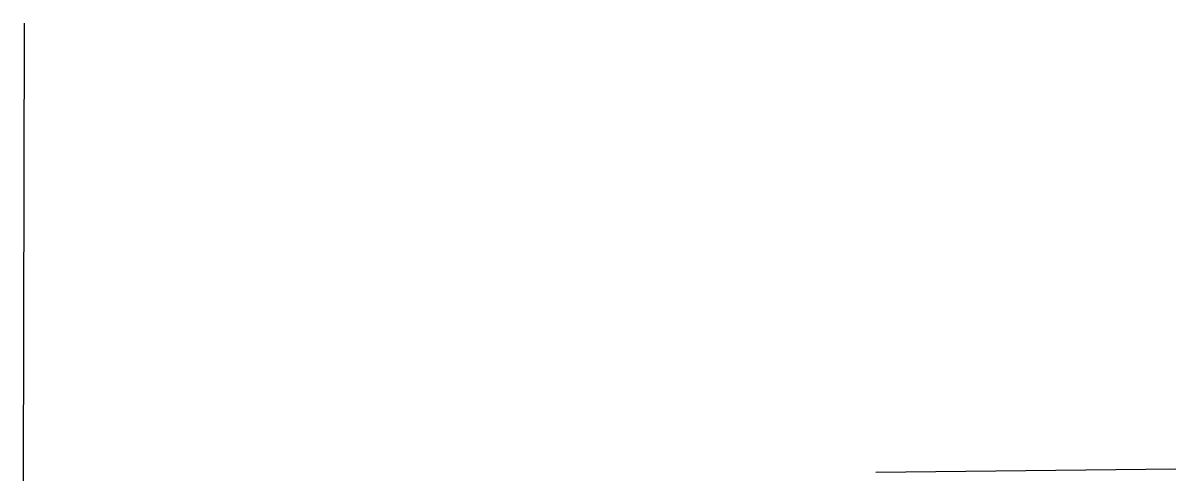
# Model space of a CAD drawing. Extents: x 8 to 373, y 3 to 148.
import ezdxf

# ---------------------------------------------------------------- set-up
doc = ezdxf.new("R2010")
doc.units = 0
doc.header["$MEASUREMENT"] = 0
doc.layers.add('PLAT-LINE', color=7, linetype='CONTINUOUS')

msp = doc.modelspace()

# ---------------------------------------------------------------- linework, layer by layer
at = {"layer": 'PLAT-LINE'}
for p, q in [((8.4, 148), (8.07, 3)), ((373, 6.69), (278, 5.66))]:
    msp.add_line(p, q, dxfattribs=at)

doc.saveas('drawing.dxf')
